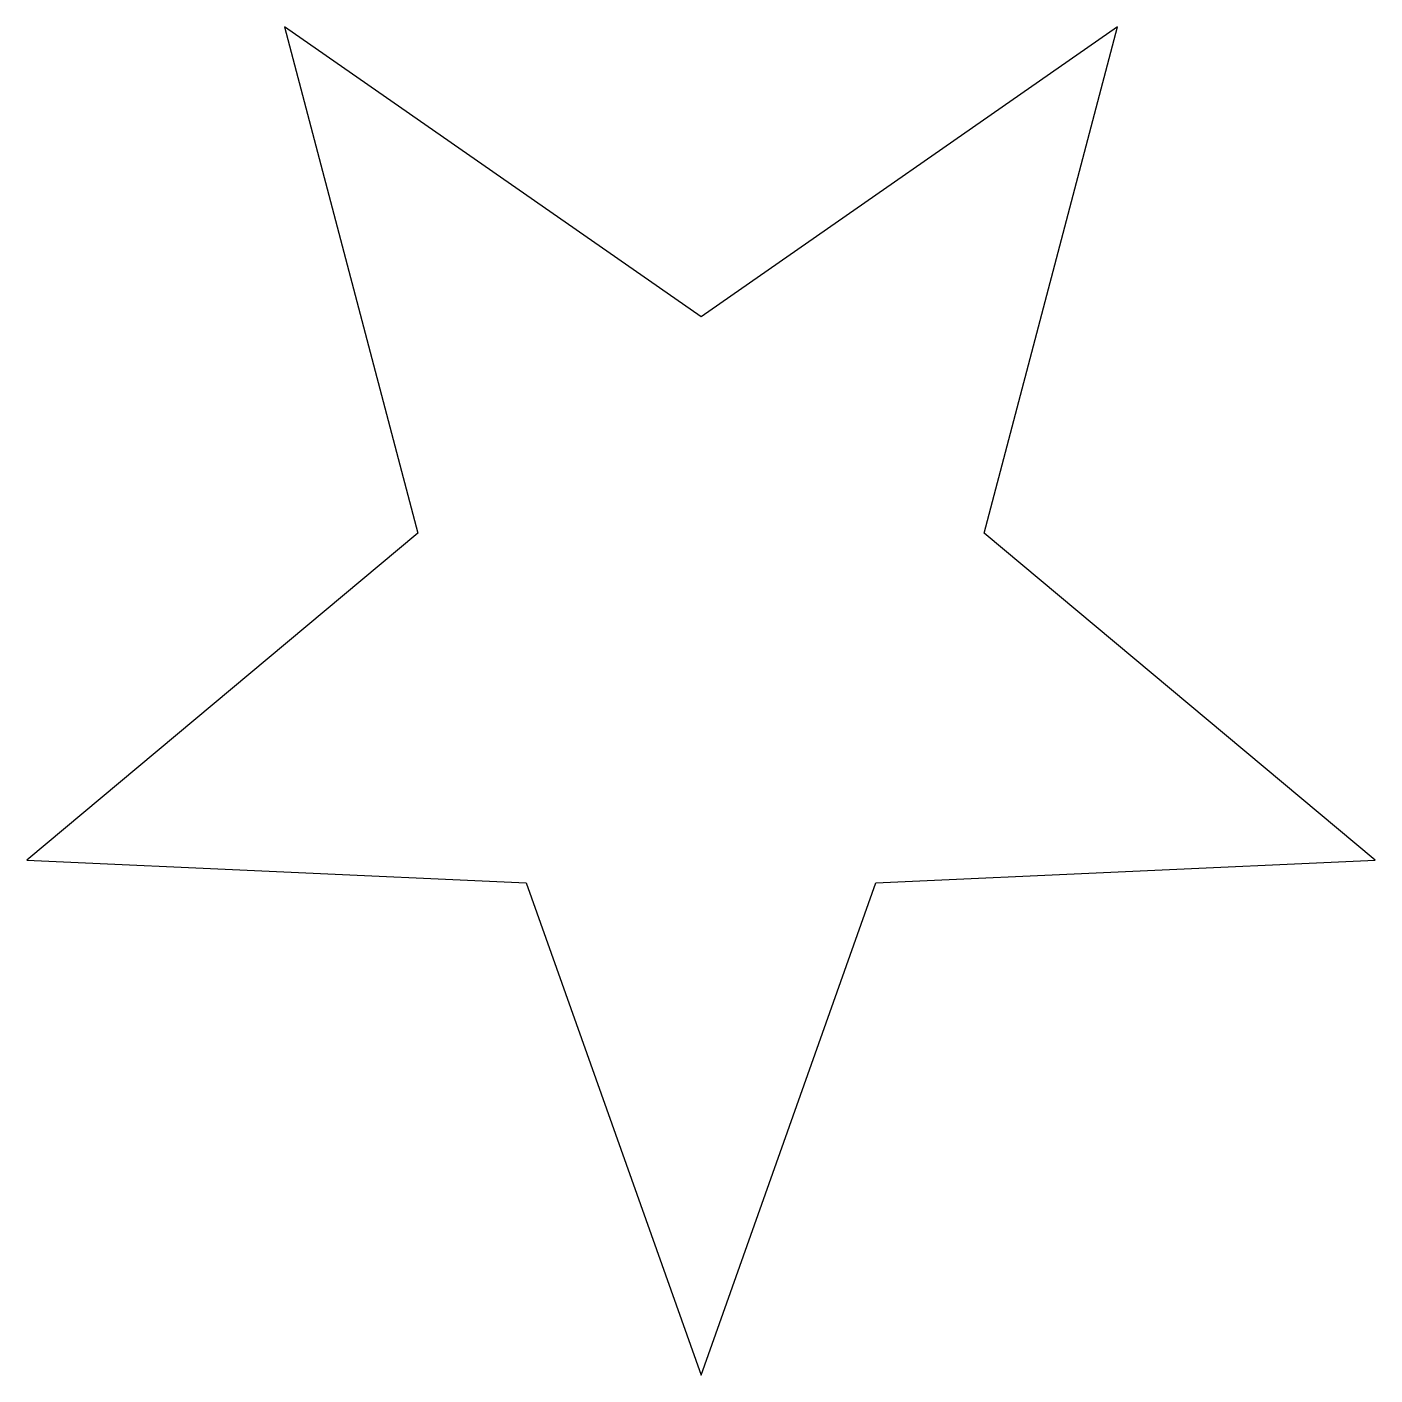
# Model space of a CAD drawing. Header units: millimetres. Extents: x 0 to 100, y 0 to 100.
import ezdxf

# ---------------------------------------------------------------- set-up
doc = ezdxf.new("R2010")
doc.units = ezdxf.units.MM

msp = doc.modelspace()

# ---------------------------------------------------------------- linework, layer by layer
for p, q in [((50, 78.5), (19.1, 100)), ((19.1, 100), (29, 62.45)), ((80.9, 100), (50, 78.5)), ((71, 62.45), (80.9, 100)), ((29, 62.45), (0, 38.2)), ((100, 38.2), (71, 62.45)), ((0, 38.2), (37.02, 36.5)), ((62.98, 36.5), (100, 38.2)), ((37.02, 36.5), (50, 0)), ((50, 0), (62.98, 36.5))]:
    msp.add_line(p, q)

doc.saveas('drawing.dxf')
